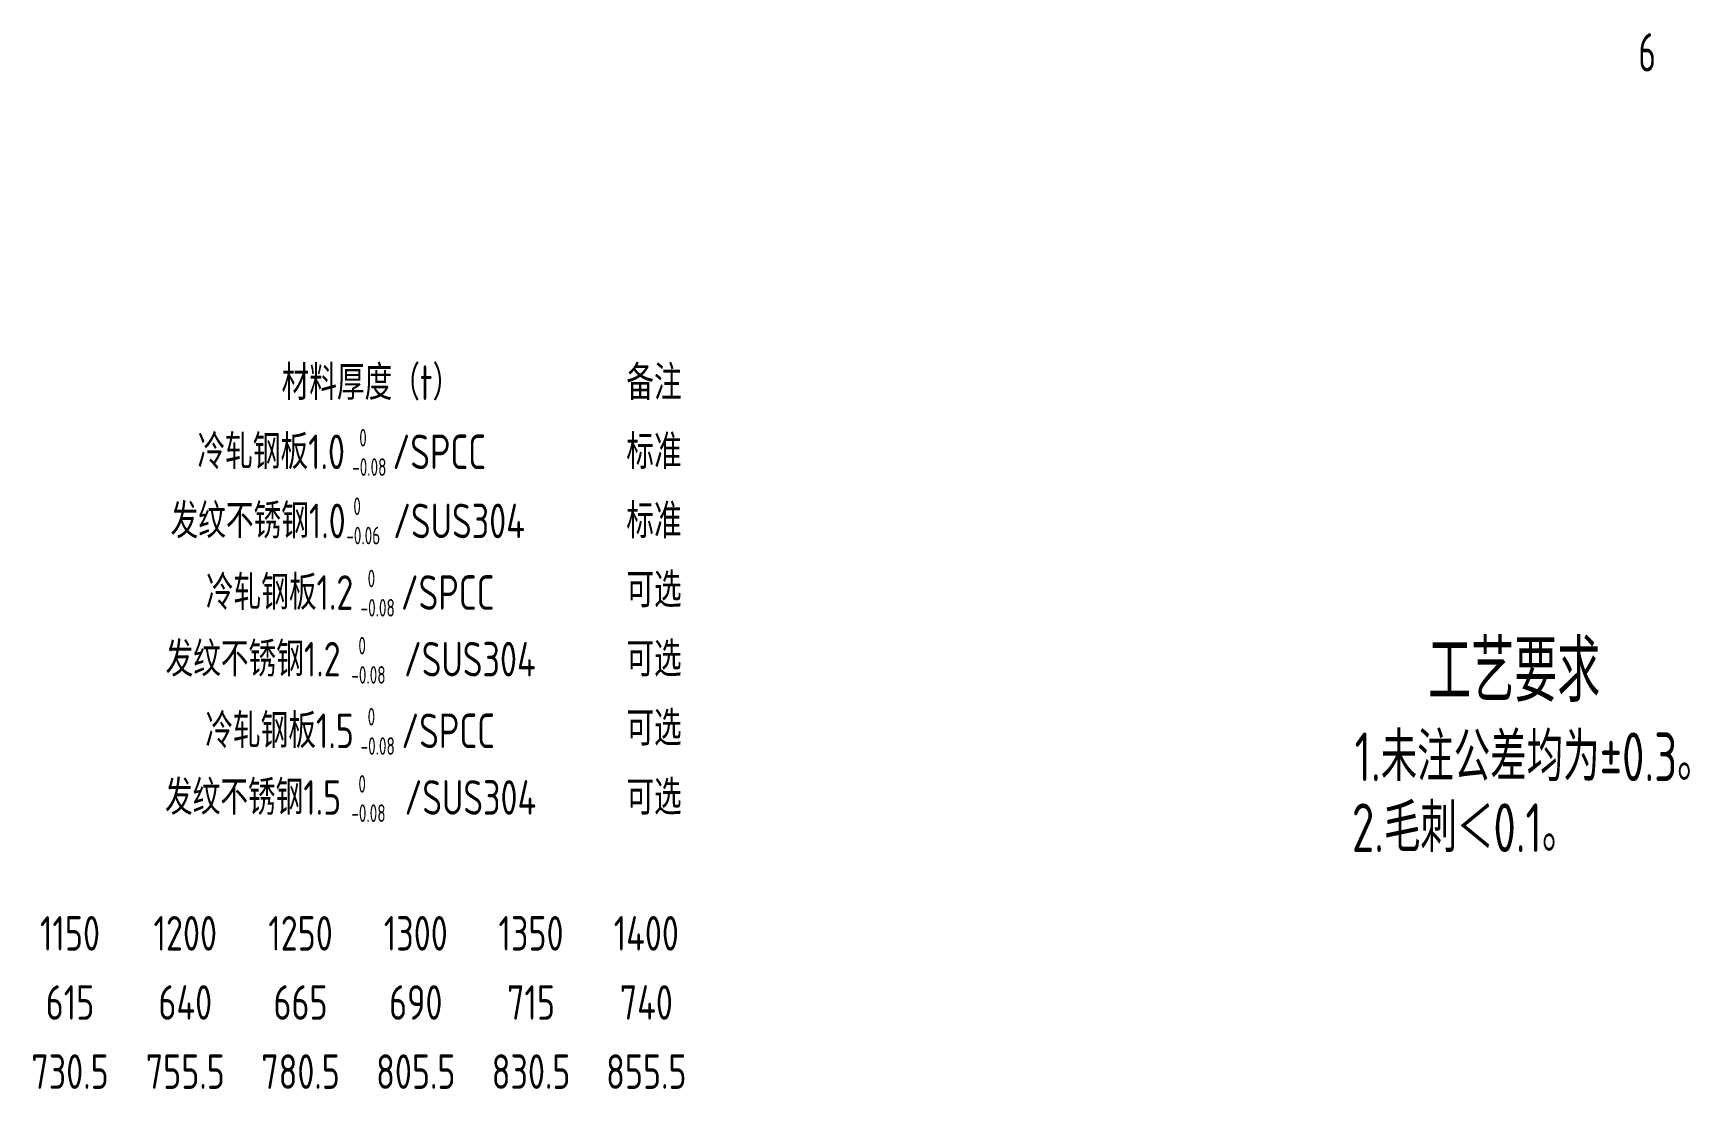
# Model space of a CAD drawing. Header units: inches. Extents: x 14216 to 120088, y -29410 to 23559.
# Drawn here: x 19659 to 20953, y -18912 to -18088 of the extents above; entities that cross this region are included whole.
import ezdxf
from ezdxf.enums import TextEntityAlignment as Align

# ---------------------------------------------------------------- set-up
doc = ezdxf.new("R2010")
doc.units = ezdxf.units.IN
doc.header["$LTSCALE"] = 0.3
doc.header["$MEASUREMENT"] = 0
doc.layers.add('2', color=2, linetype='Continuous')
doc.layers.add('2细实线', color=2, linetype='Continuous')
doc.layers.add('粗实线', color=7, linetype='Continuous', lineweight=30)
doc.styles.add('HZ', font='isocp2.shx', dxfattribs={"width": 0.7, "bigfont": 'hztxt.shx'})

msp = doc.modelspace()

# ---------------------------------------------------------------- texts
at = {"layer": '2', "color": 4, "style": 'HZ', "width": 0.7}
msp.add_text('6', height=30, dxfattribs=at).set_placement((20912.927, -18117.72))
at = {"layer": '2', "style": 'HZ', "width": 0.8}
for s, p in [('材料厚度（t）', (19923.195, -18360.798)), ('备注', (20144.257, -18360.798)), ('冷轧钢板1.0   /SPCC', (19900.469, -18414.798)), ('标准', (20144.257, -18414.798)), ('发纹不锈钢1.0   /SUS304 ', (19911.284, -18468.798)), ('标准', (20144.257, -18468.798)), ('冷轧钢板1.2   /SPCC', (19907.013, -18524.737)), ('可选', (20144.257, -18522.798)), ('发纹不锈钢1.2    /SUS304 ', (19913.528, -18576.798)), ('可选', (20144.257, -18576.798)), ('可选', (20144.257, -18630.798)), ('冷轧钢板1.5   /SPCC', (19907.013, -18632.737)), ('发纹不锈钢1.5    /SUS304 ', (19913.528, -18684.798)), ('可选', (20144.257, -18684.798))]:
    msp.add_text(s, height=27, dxfattribs=at).set_placement(p, align=Align.MIDDLE_CENTER)
at = {"layer": '2', "color": 6, "style": 'HZ', "width": 0.75}
for s, p in [('1.未注公差均为±0.3。', (20691.315, -18672.028)), ('2.毛刺＜0.1。', (20689.169, -18727.423))]:
    msp.add_text(s, height=38, dxfattribs=at).set_placement(p)
at = {"layer": '2', "char_height": 13.728, "attachment_point": 1, "style": 'HZ'}
for s, insert in [(' 0\\P-0.08', (19908.577, -18396.946)), (' 0\\P-0.06', (19903.97, -18450.463)), (' 0\\P-0.08', (19915.12, -18506.886)), (' 0\\P-0.08', (19907.897, -18559.323)), (' 0\\P-0.08', (19915.12, -18614.886)), (' 0\\P-0.08', (19907.897, -18667.323))]:
    msp.add_mtext(s, dxfattribs=dict(at, insert=insert))
at = {"layer": '2细实线', "style": 'HZ', "width": 0.8}
for s, p in [('1150', (19688.243, -18790.946)), ('1200', (19778.243, -18790.946)), ('1250', (19868.243, -18790.946)), ('1300', (19958.243, -18790.946)), ('1350', (20048.243, -18790.946)), ('1400', (20138.243, -18790.946)), ('615', (19688.243, -18844.946)), ('640', (19778.243, -18844.946)), ('665', (19868.243, -18844.946)), ('690', (19958.243, -18844.946)), ('715', (20048.243, -18844.946)), ('740', (20138.243, -18844.946)), ('730.5', (19688.243, -18898.946)), ('755.5', (19778.243, -18898.946)), ('780.5', (19868.243, -18898.946)), ('805.5', (19958.243, -18898.946)), ('830.5', (20048.243, -18898.946)), ('855.5', (20138.243, -18898.946))]:
    msp.add_text(s, height=27, dxfattribs=at).set_placement(p, align=Align.MIDDLE_CENTER)
at = {"layer": '粗实线', "color": 3, "linetype": 'Continuous', "lineweight": -3, "style": 'HZ', "width": 0.7}
msp.add_text('工艺要求', height=48, dxfattribs=at).set_placement((20748.71, -18610.108))

doc.saveas('drawing.dxf')
